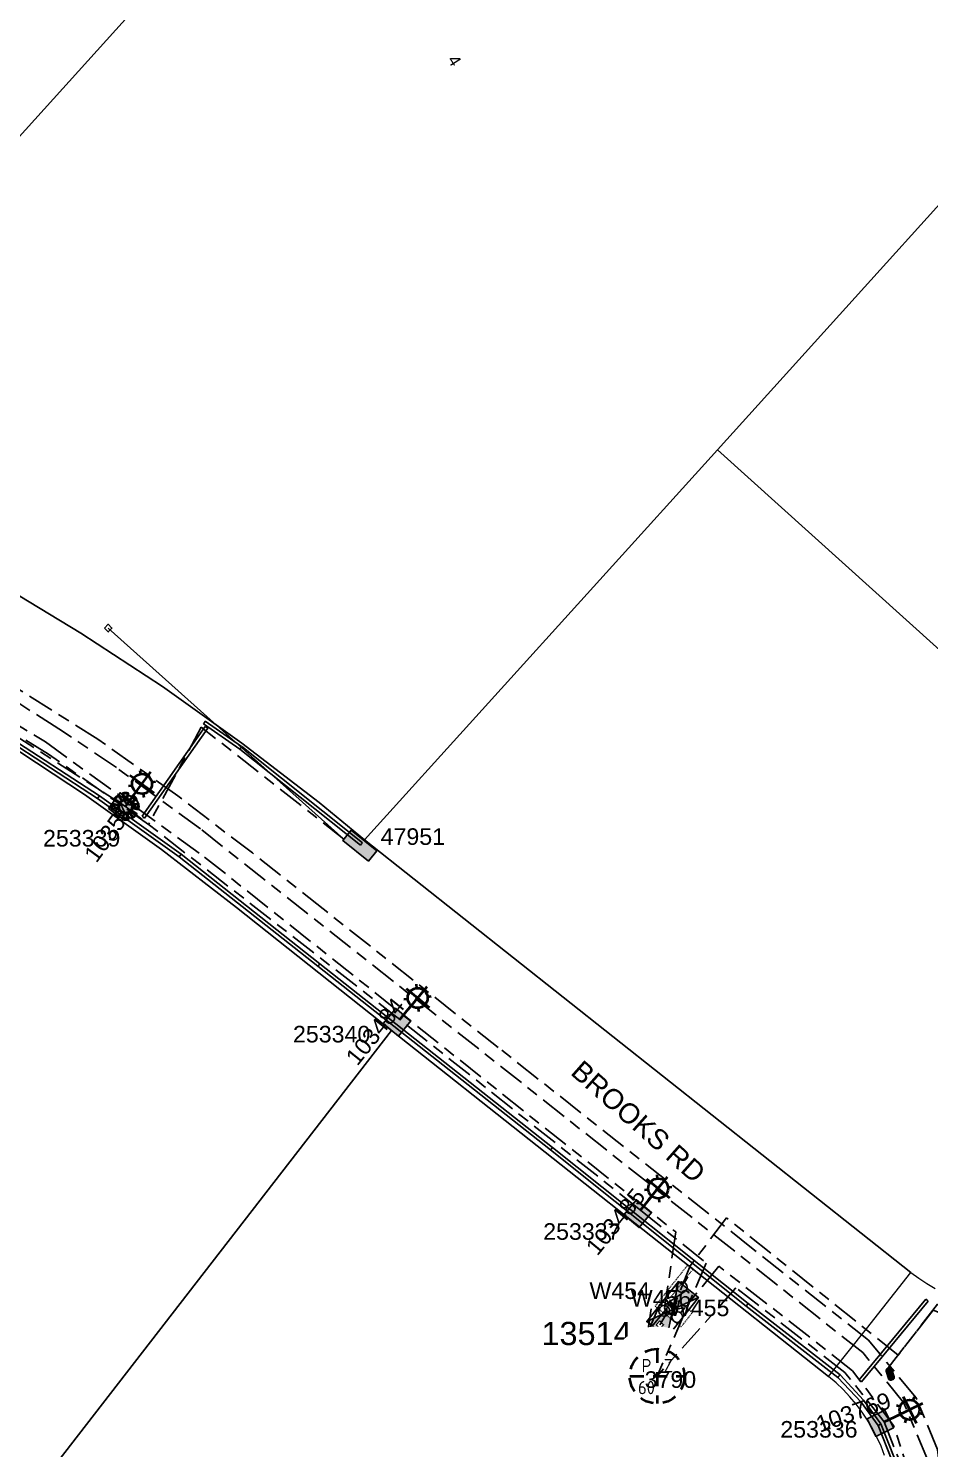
# Model space of a CAD drawing. Header units: metres. Extents: x 300847 to 302995, y 6235779 to 6237713.
# Drawn here: x 301954.2 to 302090, y 6236774.4 to 6236988.5 of the extents above; entities that cross this region are included whole.
import ezdxf
from ezdxf.enums import TextEntityAlignment as Align

# ---------------------------------------------------------------- set-up
doc = ezdxf.new("R2010")
doc.units = ezdxf.units.M
for name, pattern in [('Cable Exist UG', [8.2, 4, -1.2, 1.8, -1.2]), ('Dash', [5, 3, -2]), ('HIDDEN', [0.375, 0.25, -0.125]), ('HIDDEN2', [0.1875, 0.125, -0.0625])]:
    doc.linetypes.add(name, pattern=pattern)
doc.layers.get('0').update_dxf_attribs({"color": 6})
for name, color, linetype in [('_User Miscellaneous1', 7, 'Continuous'), ('Equip_HV_EXT', 7, 'Continuous'), ('Equip_LV_EXT', 7, 'Continuous'), ('Equip_SL_EXT', 7, 'Continuous'), ('Equip_SP_SL_EXT', 7, 'Continuous'), ('Mains_HV_EXT', 7, 'Continuous'), ('Mains_LV_EXT', 7, 'Continuous'), ('Mains_SL_EXT', 7, 'Continuous'), ('Services_SP_EXT', 7, 'Continuous'), ('Sub_SP_EXT', 7, 'Continuous'), ('SupportsUG_SP_LV_EXT', 7, 'Continuous'), ('SupportsUG_SP_LV_SL_EXT', 7, 'Continuous'), ('UG_Details_SP_MISC', 7, 'Continuous')]:
    doc.layers.add(name, color=color, linetype=linetype)
for name, color, linetype, lineweight in [('Cadastre Buildings_SP_EXT', 9, 'Continuous', 5), ('Cadastre Land Parcels_SP_EXT', 9, 'Continuous', 5), ('Cadastre Other Property_SP_EXT', 9, 'HIDDEN', 5), ('Cadastre Roads_SP_EXT', 9, 'Continuous', 5)]:
    doc.layers.add(name, color=color, linetype=linetype, lineweight=lineweight)
doc.styles.add('COLUMN_LABEL', font='arial.ttf')
doc.styles.add('iecARIAL', font='arial.ttf', dxfattribs={"height": 2})
doc.styles.add('IESYMBOL1', font='isocp.shx')
doc.styles.add('POLE_LABEL', font='arial.ttf')
doc.styles.add('SLCP_LABEL', font='arial.ttf', dxfattribs={"height": 3.5})
doc.styles.get("Standard").update_dxf_attribs({"font": 'arial.ttf'})
doc.styles.add('SWITCH_LABEL', font='arial.ttf', dxfattribs={"height": 2.5})

# ---------------------------------------------------------------- blocks, each defined once
blk = doc.blocks.new('*U46')
for points in [[(0, 0), (0.88, 4.2), (3.89, 1.82)], [(0, 0), (-3.89, -1.82), (-0.88, -4.2)]]:
    blk.add_hatch(color=256).paths.add_polyline_path(points)
for p, q in [((0.88, 4.2), (-0.88, -4.2)), ((-3.89, -1.82), (3.89, 1.82))]:
    blk.add_line(p, q)
blk.add_lwpolyline([(-0.88, -4.2), (3.89, 1.82), (0.88, 4.2), (-3.89, -1.82)], close=True)
for tag, height, flags, p in [('ASSET_NUM', 3.5, 8, (2, 2)), ('STREET_CODE', 0.2, 9, (1.5, 0)), ('CONSTRUCTED_VOLTAGE', 0.2, 9, (1.5, -0.2)), ('OPERATING_VOLTAGE', 0.2, 9, (1.5, -0.6)), ('ORIENTATION', 0.2, 9, (1.5, -0.8)), ('OWNED_BY', 0.2, 9, (1.5, -1)), ('OPERATED_BY', 0.2, 9, (1.5, -1.2)), ('SECONDARY_VOLTAGE', 0.2, 9, (1.5, -1.6)), ('STATE', 0.2, 9, (1.5, -1.8)), ('SUBSTATION_TYPE', 0.2, 9, (1.5, -2.2)), ('NO_PHASES', 0.2, 9, (1.5, -0.4)), ('MAINTAINED_BY', 0.2, 9, (1.5, -1.4)), ('PARENT', 0.2, 9, (1.5, -2)), ('STREETNAME', 0.2, 9, (1.5, -3)), ('SUBURB', 0.2, 9, (1.5, -3.2)), ('Z', 0.2, 1, (1.5, -3.6)), ('USAGE', 0.2, 9, (1.5, -2.4)), ('LEGEND', 0.2, 9, (1.5, -2.6)), ('LOCATION', 0.2, 9, (1.5, -2.8)), ('NOTES', 0.2, 9, (1.5, -3.4))]:
    blk.add_attdef(tag, text='', height=height, dxfattribs=dict(flags=flags)).set_placement(p, align=Align.MIDDLE_LEFT)
blk = doc.blocks.new('COLUMN_EXT')
blk.add_hatch(color=256).paths.add_polyline_path([(-1.49, 1.48), (-1.49, -1.49), (1.48, -1.49), (1.48, 1.48)])
blk.add_lwpolyline([(-1.49, -1.49), (1.48, -1.49), (1.48, 1.48), (-1.49, 1.48)], close=True)
for tag, height, style, flags, p in [('ASSET_NUM', 2.5, 'COLUMN_LABEL', 8, (2, 2)), ('STRUCTURE_PLANT_NUMBER', 0.2, 'POLE_LABEL', 9, (1.81, 0.03)), ('STREET_CODE', 0.2, 'COLUMN_LABEL', 9, (1.81, -0.2))]:
    blk.add_attdef(tag, text='', height=height, dxfattribs=dict(style=style, flags=flags)).set_placement(p, align=Align.MIDDLE_LEFT)
at = {"flags": 9}
for tag, p in [('COLUMN_TYPE', (1.81, -0.4)), ('OWNED_BY', (1.81, -0.6)), ('STATE', (1.81, -0.8)), ('USAGE', (1.81, -1)), ('STREETNAME', (1.81, -1.6)), ('SUBURB', (1.81, -1.8)), ('LEGEND', (1.81, -1.2)), ('LOCATION', (1.81, -1.4)), ('NOTES', (1.81, -2))]:
    blk.add_attdef(tag, text='', height=0.2, dxfattribs=at).set_placement(p, align=Align.MIDDLE_LEFT)
at = {"flags": 1}
blk.add_attdef('Z', (1.81, -2.35), '', height=0.2, dxfattribs=at)
blk = doc.blocks.new('*U47')
blk.add_hatch(color=256).paths.add_polyline_path([(-2.57, 2.02), (-2.48, 0.04), (2.46, 0.27), (2.37, 2.25)])
blk.add_lwpolyline([(-2.48, 0.04), (2.46, 0.27), (2.37, 2.25), (-2.57, 2.02)], close=True)
at = {"style": 'iecARIAL', "flags": 8}
blk.add_attdef('ASSET_NUM', (1.5, 3.5), '', height=2.5, dxfattribs=at)
for tag, p, flags in [('OWNED_BY', (0, -0.2), 9), ('STATE', (0, -0.4), 9), ('SUPPORT_TYPE', (0, -0.6), 9), ('STREETNAME', (0, -1.8), 9), ('SUBURB', (0, -2), 1), ('USAGE', (0, -0.8), 9), ('LEGEND', (0, -1), 9), ('LOCATION', (0, -1.2), 9), ('NOTES', (0, -1.4), 9), ('PARENT', (0, -1.6), 9)]:
    blk.add_attdef(tag, p, '', height=0.2, dxfattribs=dict(flags=flags))
blk = doc.blocks.new('SL_LANTERN_EXT')
at = {"lineweight": 40}
for p, q in [((0, 1.97), (0, 6.47)), ((-1.46, 5.68), (-1.06, 5.28)), ((1.46, 5.68), (1.06, 5.28)), ((-2.25, 4.22), (2.25, 4.22)), ((-1.46, 2.76), (-1.06, 3.16)), ((0, 0), (0, 2.72)), ((1.46, 2.76), (1.06, 3.16))]:
    blk.add_line(p, q, dxfattribs=at)
blk.add_circle((0, 4.22), 1.5, dxfattribs=at)
at = {"style": 'iecARIAL', "flags": 8}
blk.add_attdef('ASSET_NUM', (1.5, 1.5), '', height=2.5, dxfattribs=at)
for tag, p, height, flags in [('OPERATING_VOLTAGE', (0.98, -1.65), 0.2, 9), ('ORIENTATION', (0.98, -1.85), 0.2, 9), ('OWNED_BY', (0.98, -2.05), 0.2, 9), ('STATE', (0.98, -2.25), 0.2, 9), ('CONSTRUCTED_VOLTAGE', (0.98, -0.65), 0.2, 9), ('CONTROL_TYPE', (0.98, -0.85), 0.2, 9), ('LANTERN_PURPOSE', (0.98, -1.05), 0.2, 9), ('LANTERN_TYPE', (0.98, -1.25), 0.2, 9), ('NO_PHASES', (0.98, -1.45), 0.2, 9), ('LNUMBER', (2.18, -3.25), 2.5, 8), ('USAGE', (0.98, -2.45), 0.2, 9), ('CEXIST', (0.98, -2.65), 0.2, 9), ('CNEW', (0.98, -2.85), 0.2, 9), ('CNUMBER', (0.98, -3.05), 0.2, 9), ('CREMOVE', (0.98, -3.25), 0.2, 9), ('CREPLACE', (0.98, -3.45), 0.2, 9), ('LKINGHEIGHT', (0.98, -3.65), 0.2, 9), ('LBRACKET', (0.98, -3.85), 0.2, 9), ('LBRACKETVOCAB', (0.98, -4.05), 0.2, 9), ('LCATEGORY', (0.98, -4.25), 0.2, 9), ('LCHARGE1', (0.98, -4.45), 0.2, 9), ('LCHARGE1PERCENT', (0.98, -4.65), 0.2, 9), ('LCHARGE2', (0.98, -4.85), 0.2, 9), ('LCHARGE2PERCENT', (0.98, -5.05), 0.2, 9), ('LCHARGE3', (0.98, -5.25), 0.2, 9), ('LCHARGE3PERCENT', (0.98, -5.45), 0.2, 9), ('LEXIST', (0.98, -5.65), 0.2, 9), ('LLAMP', (0.98, -5.85), 0.2, 9), ('LLAMPVOCAB', (0.98, -6.05), 0.2, 9), ('LMAST', (0.98, -6.25), 0.2, 9), ('LMASTVOCAB', (0.98, -6.45), 0.2, 9), ('LNEW', (0.98, -6.65), 0.2, 9), ('LANTNUMBER', (0.98, -6.85), 0.2, 9), ('LOUTREACH', (0.98, -7.25), 0.2, 9), ('LOUTREACHVOCAB', (0.98, -7.45), 0.2, 9), ('LRATECODE', (0.98, -7.65), 0.2, 9), ('LREMOVE', (0.98, -7.85), 0.2, 9), ('LREPLACE', (0.98, -8.05), 0.2, 9), ('LTYPE', (0.98, -8.25), 0.2, 9), ('LTYPEVOCAB', (0.98, -8.45), 0.2, 9), ('LEGEND', (0.98, -8.65), 0.2, 9), ('STREETNAME', (0.98, -9.25), 0.2, 9), ('SUBURB', (0.98, -9.45), 0.2, 1), ('LOCATION', (0.98, -8.85), 0.2, 9), ('NOTES', (0.98, -9.05), 0.2, 9)]:
    blk.add_attdef(tag, p, '', height=height, dxfattribs=dict(flags=flags))
blk = doc.blocks.new('SL_NIGHTWATCH_EXT')
at = {"lineweight": 40}
h = blk.add_hatch(color=256, dxfattribs=at)
h.paths.add_polyline_path([(0.39, 1.96, 0.098491), (-0.39, 1.96), (-0.2, 0.98, -0.098491), (0.19, 0.98)])
h.paths.add_polyline_path([(0.55, 0.83, -0.098491), (0.83, 0.56), (1.66, 1.11, 0.098491), (1.11, 1.66)])
h.paths.add_polyline_path([(0.98, 0.2, -0.098491), (0.98, -0.19), (1.96, -0.39, 0.098491), (1.96, 0.39)])
h.paths.add_polyline_path([(0.83, -0.55, -0.098491), (0.56, -0.83), (1.11, -1.66, 0.098491), (1.66, -1.11)])
h.paths.add_polyline_path([(-0.19, -0.98), (-0.39, -1.96, 0.098491), (0.39, -1.96), (0.2, -0.98, -0.098491)])
h.paths.add_polyline_path([(-0.83, -0.56), (-1.66, -1.11, 0.098491), (-1.11, -1.66), (-0.55, -0.83, -0.098491)])
h.paths.add_polyline_path([(-0.98, 0.19), (-1.96, 0.39, 0.098491), (-1.96, -0.39), (-0.98, -0.2, -0.098491)])
h.paths.add_polyline_path([(-1.11, 1.66, 0.098491), (-1.66, 1.11), (-0.83, 0.55, -0.098491), (-0.56, 0.83)])
for p, q in [((-1.16, 1.63), (-1.16, 1.63, 0)), ((-1.1, 1.64), (-1.1, 1.64, 0)), ((1.08, 1.63), (1.08, 1.63, 0)), ((-0.86, -0.57), (-0.86, -0.57, 0)), ((0.82, -0.57), (0.82, -0.57, 0)), ((1.13, -1.65), (1.13, -1.65, 0)), ((1.96, -0.37), (1.96, -0.37, 0))]:
    blk.add_line(p, q, dxfattribs=at)
for points in [[(-0.98, 0.19, 0.098491), (-0.98, -0.2), (-1.96, -0.39, -0.098491), (-1.96, 0.39)], [(-0.56, 0.83, 0.098491), (-0.83, 0.55), (-1.66, 1.11, -0.098491), (-1.11, 1.66)], [(-0.2, 0.98, -0.098491), (0.19, 0.98), (0.39, 1.96, 0.098491), (-0.39, 1.96)], [(0.83, 0.56), (1.66, 1.11, 0.098491), (1.11, 1.66), (0.55, 0.83, -0.098491)], [(0.98, -0.19), (1.96, -0.39, 0.098491), (1.96, 0.39), (0.98, 0.2, -0.098491)], [(-0.83, -0.56, 0.098491), (-0.55, -0.83), (-1.11, -1.66, -0.098491), (-1.66, -1.11)], [(0.2, -0.98), (0.39, -1.96, -0.098491), (-0.39, -1.96), (-0.19, -0.98, 0.098491)], [(0.56, -0.83), (1.11, -1.66, 0.098491), (1.66, -1.11), (0.83, -0.55, -0.098491)]]:
    blk.add_lwpolyline(points, format="xyb", close=True, dxfattribs=at)
blk.add_circle((0, 0), 1, dxfattribs=at)
blk = doc.blocks.new('CCP_EXT')
at = {"flags": 9}
for tag, p in [('STATE', (0, -1.8)), ('NOTES', (0, -2))]:
    blk.add_attdef(tag, text='', height=0.2, dxfattribs=at).set_placement(p, align=Align.MIDDLE_LEFT)
blk.add_wipeout([(0, 0.57), (0.57, 0), (0, -0.57), (-0.57, 0)])
blk.add_lwpolyline([(-0.57, 0), (0, 0.57), (0.57, 0), (0, -0.57), (-0.57, 0)])
at = {"flags": 1}
blk.add_attdef('Z', (0, 0), '', height=0.2, dxfattribs=at)
at = {"flags": 9}
for tag, p in [('CCP_TYPE', (0, 0)), ('CONSTRUCTED_VOLTAGE', (0, -0.2)), ('OPERATING_VOLTAGE', (0, -0.6)), ('ORIENTATION', (0, -0.8)), ('OWNED_BY', (0, -1)), ('NO_PHASES', (0, -0.4)), ('USAGE', (0, -1.2)), ('LEGEND', (0, -1.4)), ('LIFE_SUPPORT', (0, -1.6))]:
    blk.add_attdef(tag, text='', height=0.2, dxfattribs=at).set_placement(p, align=Align.MIDDLE_LEFT)
blk = doc.blocks.new('SL_STJ_EXT')
h = blk.add_hatch(color=256)
edge = h.paths.add_edge_path()
edge.add_ellipse((-0.59, 0.13), major_axis=(0.226, 0.226), ratio=1, start_angle=45, end_angle=135)
edge.add_line((-0.91, 0.13), (-0.91, -0.13))
edge.add_ellipse((-0.59, -0.13), major_axis=(0.226, 0.226), ratio=1, start_angle=135, end_angle=225)
edge.add_line((-0.59, -0.45), (0.59, -0.45))
edge.add_ellipse((0.59, -0.13), major_axis=(-0.226, 0.226), ratio=1, start_angle=135, end_angle=225)
edge.add_line((0.91, -0.13), (0.91, 0.13))
edge.add_ellipse((0.59, 0.13), major_axis=(-0.226, 0.226), ratio=1, start_angle=225, end_angle=315)
edge.add_line((0.59, 0.45), (-0.59, 0.45))
blk.add_lwpolyline([(-0.91, 0.13), (-0.91, -0.13, 0.414214), (-0.59, -0.45), (0.59, -0.45, 0.414214), (0.91, -0.13), (0.91, 0.13, 0.414214), (0.59, 0.45), (-0.59, 0.45, 0.414214)], format="xyb", close=True)
at = {"flags": 1}
blk.add_attdef('Z', (0, 0), '', height=0.2, dxfattribs=at)
at = {"flags": 9}
for tag, p in [('ORIENTATION', (0, 0)), ('USAGE', (0, -0.2)), ('LEGEND', (0, -0.4)), ('NOTES', (0, -0.6))]:
    blk.add_attdef(tag, text='', height=0.2, dxfattribs=at).set_placement(p, align=Align.MIDDLE_LEFT)
blk = doc.blocks.new('LV_UG_DFUSE_CLOSED_EXT')
for points in [[(1, 0), (0, 0)], [(5.04, 0.73), (2.16, -0.72)], [(5.05, -0.71), (2.16, 0.72)], [(6.2, 0.01), (7.2, 0.01)]]:
    blk.add_lwpolyline(points)
for centre in [(1.8, 0), (5.4, 0.01)]:
    blk.add_circle(centre, 0.8)
at = {"flags": 9}
for tag, p in [('ACTUAL_STATUS', (0, 0)), ('CONSTRUCTED_VOLTAGE', (0, -0.2)), ('OPERATING_VOLTAGE', (0, -0.6)), ('ORIENTATION', (0, -0.8)), ('STATE', (0, -1)), ('SWITCH_TYPE', (0, -1.2)), ('NO_PHASES', (0, -0.4)), ('USAGE', (0, -1.4)), ('NOTES', (0, -1.6))]:
    blk.add_attdef(tag, text='', height=0.2, dxfattribs=at).set_placement(p, align=Align.MIDDLE_LEFT)
at = {"flags": 1}
blk.add_attdef('Z', (0, 0), '', height=0.2, dxfattribs=at)
blk = doc.blocks.new('SWG_HOLEC_SU_EXT')
blk.add_line((1.8, -2), (5.8, -2))
for points in [[(1, 0), (0, 0)], [(6.6, 0), (7.6, 0)]]:
    blk.add_lwpolyline(points)
for points in [[(1.8, -0.8, 1), (1.8, 0.8, 1)], [(5.8, -0.8, 1), (5.8, 0.8, 1)]]:
    blk.add_lwpolyline(points, format="xyb", close=True)
at = {"style": 'SWITCH_LABEL', "flags": 8}
blk.add_attdef('ASSET_NUM', text='', height=2.5, rotation=179.9544, dxfattribs=at).set_placement((-2.4, 0), align=Align.MIDDLE_LEFT)
at = {"flags": 1}
blk.add_attdef('Z', (0, 0), '', height=0.2, dxfattribs=at)
at = {"flags": 9}
for tag, p in [('ACTUAL_STATUS', (0, -0.4)), ('CONSTRUCTED_VOLTAGE', (0, -0.6)), ('OPERATING_VOLTAGE', (0, -1)), ('ORIENTATION', (0, -1.2)), ('OWNED_BY', (0, -1.4)), ('STATE', (0, -1.8)), ('SWITCH_TYPE', (0, -2)), ('NO_PHASES', (0, -0.8)), ('PARENT', (0, -1.6)), ('USAGE', (0, -2.2)), ('STREETNAME', (0, -2.6)), ('SUBURB', (0, -2.8)), ('LOCATION', (0, -2.4)), ('NOTES', (0, -3))]:
    blk.add_attdef(tag, text='', height=0.2, dxfattribs=at).set_placement(p, align=Align.MIDDLE_LEFT)
at = {"style": 'SWITCH_LABEL', "flags": 9}
blk.add_attdef('STREET_CODE', text='', height=0.2, dxfattribs=at).set_placement((0, -0.2), align=Align.MIDDLE_LEFT)
blk = doc.blocks.new('SLCP_ZELL_EXT')
blk.add_wipeout([(-0.24, 7.5), (-0.71, 7.47), (-1.17, 7.41), (-1.64, 7.32), (-2.09, 7.21), (-2.54, 7.06), (-2.98, 6.89), (-3.41, 6.69), (-3.82, 6.46), (-4.22, 6.21), (-4.6, 5.93), (-4.96, 5.63), (-5.31, 5.31), (-5.63, 4.96), (-5.93, 4.6), (-6.21, 4.22), (-6.46, 3.82), (-6.69, 3.41), (-6.89, 2.98), (-7.06, 2.54), (-7.21, 2.09), (-7.32, 1.64), (-7.41, 1.17), (-7.47, 0.71), (-7.5, 0.24), (-7.5, -0.24), (-7.47, -0.71), (-7.41, -1.17), (-7.32, -1.64), (-7.21, -2.09), (-7.06, -2.54), (-6.89, -2.98), (-6.69, -3.41), (-6.46, -3.82), (-6.21, -4.22), (-5.93, -4.6), (-5.63, -4.96), (-5.31, -5.31), (-4.96, -5.63), (-4.6, -5.93), (-4.22, -6.21), (-3.82, -6.46), (-3.41, -6.69), (-2.98, -6.89), (-2.54, -7.06), (-2.09, -7.21), (-1.64, -7.32), (-1.17, -7.41), (-0.71, -7.47), (-0.24, -7.5), (0.24, -7.5), (0.71, -7.47), (1.17, -7.41), (1.64, -7.32), (2.09, -7.21), (2.54, -7.06), (2.98, -6.89), (3.41, -6.69), (3.82, -6.46), (4.22, -6.21), (4.6, -5.93), (4.96, -5.63), (5.31, -5.31), (5.63, -4.96), (5.93, -4.6), (6.21, -4.22), (6.46, -3.82), (6.69, -3.41), (6.89, -2.98), (7.06, -2.54), (7.21, -2.09), (7.32, -1.64), (7.41, -1.17), (7.47, -0.71), (7.5, -0.24), (7.5, 0.24), (7.47, 0.71), (7.41, 1.17), (7.32, 1.64), (7.21, 2.09), (7.06, 2.54), (6.89, 2.98), (6.69, 3.41), (6.46, 3.82), (6.21, 4.22), (5.93, 4.6), (5.63, 4.96), (5.31, 5.31), (4.96, 5.63), (4.6, 5.93), (4.22, 6.21), (3.82, 6.46), (3.41, 6.69), (2.98, 6.89), (2.54, 7.06), (2.09, 7.21), (1.64, 7.32), (1.17, 7.41), (0.71, 7.47), (0.24, 7.5)])
at = {"linetype": 'Dash', "lineweight": 40, "ltscale": 0.7}
for p, q in [((0, 4.11), (0, -4.11)), ((-4.11, 0), (4.11, 0))]:
    blk.add_line(p, q, dxfattribs=at)
blk.add_circle((0, 0), 4.11, dxfattribs=at)
at = {"lineweight": 40, "style": 'IESYMBOL1'}
for s, p in [('P', (-1.6, 0)), ('Z', (1.7, 0)), ('60', (-1.61, -3.31))]:
    blk.add_text(s, height=2, dxfattribs=at).set_placement(p, align=Align.BOTTOM_CENTER)
at = {"style": 'SLCP_LABEL'}
for tag, height, flags, p in [('ASSET_NUM', 2.5, 8, (2, 2)), ('STREET_CODE', 0.2, 9, (0, -0.2))]:
    blk.add_attdef(tag, text='', height=height, dxfattribs=dict(at, flags=flags)).set_placement(p, align=Align.MIDDLE_LEFT)
at = {"flags": 1}
blk.add_attdef('Z', (0, 0), '', height=0.2, dxfattribs=at)
at = {"flags": 9}
for tag, p in [('CONSTRUCTED_VOLTAGE', (0, -0.4)), ('CONTROL_TYPE', (0, -0.6)), ('OPERATING_VOLTAGE', (0, -1)), ('ORIENTATION', (0, -1.2)), ('OWNED_BY', (0, -1.4)), ('STATE', (0, -2)), ('NO_PHASES', (0, -0.8)), ('USAGE', (0, -1.6)), ('LOCATION', (0, -1.8)), ('NOTES', (0, -2.2))]:
    blk.add_attdef(tag, text='', height=0.2, dxfattribs=at).set_placement(p, align=Align.MIDDLE_LEFT)

msp = doc.modelspace()

# ---------------------------------------------------------------- linework, layer by layer
at = {"layer": 'Cadastre Buildings_SP_EXT', "linetype": 'Continuous'}
msp.add_lwpolyline([(302153, 6236839.36), (302058.06, 6236924.96), (302004.84, 6236866.17), (302087.22, 6236800.93), (302088.4, 6236800.07), (302089.6, 6236799.27), (302090.85, 6236798.54)], dxfattribs=at)
at = {"layer": 'Cadastre Land Parcels_SP_EXT', "linetype": 'Continuous'}
for points in [[(302126.1, 6237149.73), (302123.98, 6237153.13), (302121.88, 6237156.53), (302120.33, 6237159.07), (302032.76, 6237059.6), (302032.2, 6237060.1), (301909.98, 6236924.8), (301911.87, 6236924), (301924.64, 6236918.09), (301937.18, 6236911.72), (301949.5, 6236904.9), (301962.08, 6236897.31), (301974.37, 6236889.25), (301986.34, 6236880.73), (301997.99, 6236871.77), (302004.84, 6236866.17), (302058.06, 6236924.96), (302114.2, 6236987.05), (302040.07, 6237052.02), (302126.1, 6237149.73)], [(302207.51, 6236905.22), (302197.37, 6236914.12), (302114.2, 6236987.05), (302058.06, 6236924.96), (302153, 6236839.36), (302157.94, 6236845.25), (302206.45, 6236903.71), (302206.98, 6236904.47), (302207.51, 6236905.22)], [(302008.92, 6236837.4), (301985.54, 6236855.95), (301974.24, 6236864.68), (301962.62, 6236872.99), (301950.69, 6236880.85), (301938.48, 6236888.25), (301925.99, 6236895.19), (301913.25, 6236901.65), (301901.56, 6236907.06), (301889.69, 6236912.08), (301877.65, 6236916.69), (301865.47, 6236920.88), (301853.15, 6236924.66), (301840.71, 6236928.02), (301828.16, 6236930.95), (301815.52, 6236933.46), (301802.39, 6236935.95), (301788.31, 6236937.64), (301754.19, 6236940.75), (301702.56, 6236855.14), (301706.48, 6236851.98), (301836.9, 6236746.77), (301899.53, 6236696.17), (302008.92, 6236837.4)]]:
    msp.add_lwpolyline(points, close=True, dxfattribs=at)
for points in [[(301880.67, 6237102.02), (301785.67, 6236984.42), (301804.3, 6236955.66), (301804.67, 6236955.61), (301811.12, 6236954.63), (301824.12, 6236952.41), (301837.03, 6236949.72), (301849.84, 6236946.57), (301862.53, 6236942.96), (301875.08, 6236938.89), (301887.47, 6236934.37), (301899.7, 6236929.41), (301909.98, 6236924.8), (302032.2, 6237060.1)], [(302083.22, 6236773.37), (302082.7, 6236774.75), (302082.09, 6236776.09), (302081.42, 6236777.4), (302080.67, 6236778.67), (302079.85, 6236779.89), (302078.96, 6236781.07), (302078.01, 6236782.2), (302077, 6236783.27), (302075.92, 6236784.28), (302074.77, 6236785.24), (302074.77, 6236785.24), (302008.92, 6236837.4), (301899.53, 6236696.17)]]:
    msp.add_lwpolyline(points, dxfattribs=at)
at = {"layer": 'Mains_SL_EXT', "linetype": 'Cable Exist UG'}
for points in [[(302010.16, 6236839.06), (301968.8, 6236871.18)], [(302046.42, 6236810.34), (302010.16, 6236839.06)], [(302111.07, 6236794.31), (302109.76, 6236793.93), (302108.69, 6236793.76), (302107.01, 6236793.5), (302104.91, 6236793.3), (302103.09, 6236793.27), (302100.02, 6236793.5), (302097.85, 6236793.85), (302096.44, 6236794.2), (302094.15, 6236794.86), (302092.5, 6236795.55), (302091.22, 6236796.14), (302083.78, 6236786.55), (302084.09, 6236785.63)], [(302083.2, 6236778.4), (302085.85, 6236771.61), (302086.54, 6236761.68), (302084.04, 6236752.74), (302076.08, 6236741.35)]]:
    msp.add_lwpolyline(points, dxfattribs=at)
at = {"layer": 'UG_Details_SP_MISC'}
for p, q in [((301980.83, 6236883.26), (301971.3, 6236869.72)), ((301980.56, 6236883.65), (301980.7, 6236883.85)), ((301986.04, 6236879.82), (301980.56, 6236883.65)), ((301980.84, 6236884.04), (301980.7, 6236883.85)), ((301980.83, 6236883.26), (301981.03, 6236883.12)), ((301986.32, 6236880.22), (301980.84, 6236884.04)), ((301950.44, 6236881.63), (301964.61, 6236872.4)), ((301950.69, 6236882.04), (301964.88, 6236872.8)), ((301981.23, 6236882.98), (301971.69, 6236869.44)), ((301981.23, 6236882.98), (301981.03, 6236883.12)), ((301986.03, 6236879.83), (301986.18, 6236880.02)), ((302004.25, 6236865.35), (301986.03, 6236879.83)), ((301986.04, 6236879.82), (301986.18, 6236880.02)), ((301986.32, 6236880.22), (301986.18, 6236880.02)), ((301986.33, 6236880.21), (301986.18, 6236880.02)), ((302004.55, 6236865.72), (301986.33, 6236880.21)), ((301964.61, 6236872.4), (301964.74, 6236872.6)), ((301964.88, 6236872.8), (301964.74, 6236872.6)), ((301964.88, 6236872.8), (301977.19, 6236863.97)), ((301964.61, 6236872.4), (301976.9, 6236863.59)), ((301971.3, 6236869.72), (301971.49, 6236869.58)), ((301971.69, 6236869.44), (301971.49, 6236869.58)), ((301977.19, 6236863.97), (301977.05, 6236863.78)), ((301977.19, 6236863.97), (301998.08, 6236847.47)), ((302004.25, 6236865.35), (302004.4, 6236865.54)), ((302004.55, 6236865.72), (302004.4, 6236865.54)), ((301976.9, 6236863.59), (301977.05, 6236863.78)), ((301976.9, 6236863.59), (301997.78, 6236847.09)), ((301997.78, 6236847.09), (301997.93, 6236847.28)), ((301997.78, 6236847.09), (302032.88, 6236819.4)), ((301998.08, 6236847.47), (301997.93, 6236847.28)), ((301998.08, 6236847.47), (302033.18, 6236819.77)), ((302032.88, 6236819.4), (302033.03, 6236819.58)), ((302032.88, 6236819.4), (302062.38, 6236795.88)), ((302033.18, 6236819.77), (302033.03, 6236819.58)), ((302033.18, 6236819.77), (302062.68, 6236796.26)), ((302062.38, 6236795.88), (302062.53, 6236796.07)), ((302062.38, 6236795.88), (302076.19, 6236785.12)), ((302062.68, 6236796.26), (302062.53, 6236796.07)), ((302062.68, 6236796.26), (302076.52, 6236785.48)), ((302079.4, 6236784.74), (302089.46, 6236796.91)), ((302079.77, 6236784.43), (302089.83, 6236796.6)), ((302089.46, 6236796.91), (302089.65, 6236796.76)), ((302089.83, 6236796.6), (302089.65, 6236796.76)), ((302076.19, 6236785.12), (302076.36, 6236785.3)), ((302076.19, 6236785.12), (302079.71, 6236781.36)), ((302076.52, 6236785.48), (302076.36, 6236785.3)), ((302076.52, 6236785.48), (302080.08, 6236781.67)), ((302079.4, 6236784.74), (302079.58, 6236784.59)), ((302079.77, 6236784.43), (302079.58, 6236784.59)), ((302079.71, 6236781.36), (302079.9, 6236781.51)), ((302079.71, 6236781.36), (302082.25, 6236777.87)), ((302080.08, 6236781.67), (302079.9, 6236781.51)), ((302080.08, 6236781.67), (302082.67, 6236778.1)), ((302082.25, 6236777.87), (302082.46, 6236777.99)), ((302082.25, 6236777.87), (302084.32, 6236772.63)), ((302082.67, 6236778.1), (302082.46, 6236777.99)), ((302082.67, 6236778.1), (302084.78, 6236772.77))]:
    msp.add_line(p, q, dxfattribs=at)

# ---------------------------------------------------------------- block references
at = {"layer": 'Equip_SL_EXT', "rotation": 287.1091732874335}
msp.add_blockref('SL_STJ_EXT', (302084.09, 6236785.63), dxfattribs=at)
at = {"layer": 'Equip_SP_SL_EXT'}
ref = msp.add_blockref('SL_LANTERN_EXT', (301968.8, 6236871.18), dxfattribs=dict(at, rotation=323.709699051254))
ref.add_attrib('ASSET_NUM', '103579', dxfattribs={"layer": '0', "height": 2.5, "rotation": 53.7459, "style": 'iecARIAL'}).set_placement((301970.3, 6236872.68), align=Align.MIDDLE_RIGHT)
msp.add_blockref('SL_NIGHTWATCH_EXT', (301968.8, 6236871.18), dxfattribs=at)
ref = msp.add_blockref('SL_LANTERN_EXT', (302010.16, 6236839.06), dxfattribs=dict(at, rotation=320.4855018358257))
ref.add_attrib('ASSET_NUM', '103484', dxfattribs={"layer": '0', "height": 2.5, "rotation": 51.1425, "style": 'iecARIAL'}).set_placement((302011.66, 6236840.56), align=Align.BOTTOM_RIGHT)
ref = msp.add_blockref('SL_LANTERN_EXT', (302046.42, 6236810.34), dxfattribs=dict(at, rotation=320.4855018358257))
ref.add_attrib('ASSET_NUM', '103485', dxfattribs={"layer": '0', "height": 2.5, "rotation": 50.5502, "style": 'iecARIAL'}).set_placement((302047.92, 6236811.84), align=Align.BOTTOM_RIGHT)
ref = msp.add_blockref('SL_LANTERN_EXT', (302083.2, 6236778.4), dxfattribs=dict(at, rotation=295.8008702830227))
ref.add_attrib('ASSET_NUM', '103769', dxfattribs={"layer": '0', "height": 2.5, "rotation": 19.2883, "style": 'iecARIAL'}).set_placement((302084.7, 6236779.9), align=Align.BOTTOM_RIGHT)
at = {"layer": 'Sub_SP_EXT'}
ref = msp.add_blockref('*U46', (302051.28, 6236795.35), dxfattribs=at)
ref.add_attrib('ASSET_NUM', '13514', dxfattribs={"layer": '0', "height": 3.5}).set_placement((302045.11, 6236793.49), align=Align.TOP_RIGHT)
at = {"layer": 'SupportsUG_SP_LV_EXT'}
ref = msp.add_blockref('*U47', (302004.84, 6236866.17), dxfattribs=dict(at, rotation=138.7519835886985))
ref.add_attrib('ASSET_NUM', '47951', dxfattribs={"layer": '0', "height": 2.5, "style": 'iecARIAL'}).set_placement((302007.27, 6236867.89), align=Align.TOP_LEFT)
at = {"layer": 'SupportsUG_SP_LV_SL_EXT'}
ref = msp.add_blockref('COLUMN_EXT', (301968.32, 6236871.18), dxfattribs=dict(at, rotation=323.709699051254))
ref.add_attrib('ASSET_NUM', '253339', dxfattribs={"layer": '0', "height": 2.5, "style": 'COLUMN_LABEL'}).set_placement((301968.03, 6236866.39), align=Align.MIDDLE_RIGHT)
ref = msp.add_blockref('COLUMN_EXT', (302009.75, 6236838.65), dxfattribs=dict(at, rotation=320.4855018358257))
ref.add_attrib('ASSET_NUM', '253340', dxfattribs={"layer": '0', "height": 2.5, "style": 'COLUMN_LABEL'}).set_placement((302005.71, 6236838.11), align=Align.TOP_RIGHT)
ref = msp.add_blockref('COLUMN_EXT', (302046.03, 6236809.8), dxfattribs=dict(at, rotation=320.4855018358257))
ref.add_attrib('ASSET_NUM', '253337', dxfattribs={"layer": '0', "height": 2.5, "style": 'COLUMN_LABEL'}).set_placement((302043.43, 6236808.36), align=Align.TOP_RIGHT)
ref = msp.add_blockref('COLUMN_EXT', (302082.6, 6236778.2), dxfattribs=dict(at, rotation=295.8008702830227))
ref.add_attrib('ASSET_NUM', '253336', dxfattribs={"layer": '0', "height": 2.5, "style": 'COLUMN_LABEL'}).set_placement((302079.17, 6236778.54), align=Align.TOP_RIGHT)

# ---------------------------------------------------------------- texts
at = {"layer": '_User Miscellaneous1'}
msp.add_text('BROOKS RD', height=3, rotation=318.4479, dxfattribs=at).set_placement((302035.74, 6236830.9))
at = {"layer": 'Cadastre Land Parcels_SP_EXT'}
msp.add_text('4', height=1.8, rotation=302.5468, dxfattribs=at).set_placement((302017.28, 6236983.73))

# ---------------------------------------------------------------- next in the draw order: block references
at = {"layer": 'Services_SP_EXT'}
for p in [(301966.2, 6236898.07), (302049.36, 6236793.05)]:
    msp.add_blockref('CCP_EXT', p, dxfattribs=at)

# ---------------------------------------------------------------- next in the draw order: linework, layer by layer
at = {"layer": 'Cadastre Other Property_SP_EXT', "linetype": 'HIDDEN2'}
msp.add_lwpolyline([(302053.6, 6236802.1), (302048.65, 6236795.85), (302052.57, 6236792.74), (302054.28, 6236794.9), (302051.14, 6236797.38), (302054.39, 6236801.48), (302053.6, 6236802.1)], close=True, dxfattribs=at)
at = {"layer": 'Cadastre Roads_SP_EXT', "linetype": 'Continuous'}
msp.add_lwpolyline([(301950.69, 6236880.85), (301962.62, 6236872.99), (301974.24, 6236864.68), (301985.54, 6236855.95), (302008.92, 6236837.4), (302074.77, 6236785.24), (302080.49, 6236792.45), (302087.22, 6236800.93), (302004.84, 6236866.17), (301997.99, 6236871.77), (301986.34, 6236880.73), (301974.37, 6236889.25), (301962.08, 6236897.31), (301949.5, 6236904.9)], dxfattribs=at)
at = {"layer": 'Mains_HV_EXT', "linetype": 'Cable Exist UG'}
msp.add_lwpolyline([(301924.67, 6236899.25), (301948, 6236886.23), (301956.73, 6236880.92), (301980.74, 6236863.55), (302051.75, 6236807.04), (302050.28, 6236796.94), (302051.28, 6236795.35)], dxfattribs=at)
at = {"layer": 'Mains_LV_EXT', "linetype": 'Cable Exist UG'}
msp.add_lwpolyline([(302001.74, 6236866.27), (301980.24, 6236883.12), (301972.29, 6236868.46), (301957.2, 6236879.08), (301937.36, 6236891.41), (301920.14, 6236900.59), (301907.3, 6236884.04), (301899.71, 6236889.01), (301894.49, 6236888.51)], dxfattribs=at)
at = {"layer": 'Mains_SL_EXT', "linetype": 'Cable Exist UG'}
msp.add_lwpolyline([(301968.8, 6236871.18), (301937.36, 6236891.41), (301926.08, 6236897.59)], dxfattribs=at)
at = {"layer": 'Services_SP_EXT'}
for points in [[(301966.2, 6236898.07), (302001.74, 6236866.27)], [(302049.36, 6236793.05), (302049.98, 6236794.05)]]:
    msp.add_lwpolyline(points, dxfattribs=at)

# ---------------------------------------------------------------- next in the draw order: block references
at = {"layer": 'Equip_HV_EXT'}
ref = msp.add_blockref('SWG_HOLEC_SU_EXT', (302050.28, 6236796.94), dxfattribs=dict(at, rotation=261.7142030196224))
ref.add_attrib('ASSET_NUM', 'W454', dxfattribs={"layer": '0', "height": 2.5, "style": 'SWITCH_LABEL'}).set_placement((302047.88, 6236798.19), align=Align.MIDDLE_RIGHT)
ref = msp.add_blockref('SWG_HOLEC_SU_EXT', (302051.93, 6236797.03), dxfattribs=dict(at, rotation=246.8895567128549))
ref.add_attrib('ASSET_NUM', 'W456', dxfattribs={"layer": '0', "height": 2.5, "style": 'SWITCH_LABEL'}).set_placement((302049.54, 6236798.28), align=Align.TOP_CENTER)
ref = msp.add_blockref('SWG_HOLEC_SU_EXT', (302053.12, 6236795.6), dxfattribs=dict(at, rotation=230.3009264138848))
ref.add_attrib('ASSET_NUM', 'W455', dxfattribs={"layer": '0', "height": 2.5, "style": 'SWITCH_LABEL'}).set_placement((302050.72, 6236796.85), align=Align.TOP_LEFT)
at = {"layer": 'Equip_LV_EXT', "rotation": 60.00000000000014}
msp.add_blockref('LV_UG_DFUSE_CLOSED_EXT', (302049.98, 6236794.05), dxfattribs=at)

# ---------------------------------------------------------------- next in the draw order: block references
at = {"layer": 'Equip_SL_EXT'}
ref = msp.add_blockref('SLCP_ZELL_EXT', (302048.95, 6236785.29), dxfattribs=at)
ref.add_attrib('ASSET_NUM', '3790', dxfattribs={"layer": '0', "height": 2.5, "style": 'SLCP_LABEL'}).set_placement((302050.95, 6236786.04), align=Align.TOP_CENTER)

# ---------------------------------------------------------------- next in the draw order: linework, layer by layer
at = {"layer": 'Mains_HV_EXT', "linetype": 'Cable Exist UG'}
for points in [[(301920.42, 6236528.15), (301981.09, 6236605.64), (302039.85, 6236680.72), (302050.65, 6236699.38), (302063.09, 6236715.29), (302085.78, 6236744.22), (302090.79, 6236753.63), (302092.58, 6236762.3), (302091.24, 6236774.24), (302087.99, 6236782.02), (302080.83, 6236790.71), (302063.18, 6236804.67), (302025.01, 6236834.84), (301998.61, 6236855.73), (301987.93, 6236864.17), (301976.7, 6236872.76), (301964.66, 6236881.33), (301942.44, 6236895.26), (301931.68, 6236901.38), (301923.33, 6236905.97), (301904.58, 6236881.67)], [(301762.84, 6236079.83), (301644.14, 6236186.14), (301754.65, 6236325.33), (301862.96, 6236457.98), (301885.21, 6236486.43), (302038.14, 6236681.75), (302044.32, 6236692.38), (302049.25, 6236700.9), (302085.24, 6236746.76), (302088.75, 6236753.67), (302090.59, 6236762.08), (302089.69, 6236772.75), (302086.11, 6236781.34), (302079.94, 6236788.87), (301980.1, 6236867.81), (301967.44, 6236877.04), (301958.78, 6236882.89), (301947.37, 6236890.1), (301934.67, 6236897.45), (301924.98, 6236902.79)], [(302110.37, 6236793.09), (302108.08, 6236792.55), (302105.44, 6236792.37), (302102.79, 6236792.29), (302100.44, 6236792.43), (302098.28, 6236792.77), (302095.51, 6236793.35), (302093.22, 6236794.18), (302090.56, 6236795.26), (302085.29, 6236788.48), (302059.41, 6236809.17), (302053.95, 6236801.96), (302051.28, 6236795.35)], [(301870.11, 6236471.6), (302038.08, 6236686.36), (302045.29, 6236700.9), (302083.46, 6236749.16), (302087.39, 6236760.47), (302087.27, 6236769.78), (302084.59, 6236777.88), (302078.42, 6236786.13), (302058.25, 6236801.88), (302053.12, 6236795.6), (302051.28, 6236795.35)]]:
    msp.add_lwpolyline(points, dxfattribs=at)
at = {"layer": 'Mains_SL_EXT', "linetype": 'Cable Exist UG'}
for points in [[(302046.42, 6236810.34), (302056.36, 6236802.34), (302048.95, 6236785.29)], [(302083.2, 6236778.4), (302077.25, 6236785.87), (302060.84, 6236798.63), (302048.95, 6236785.29)]]:
    msp.add_lwpolyline(points, dxfattribs=at)

doc.saveas('drawing.dxf')
